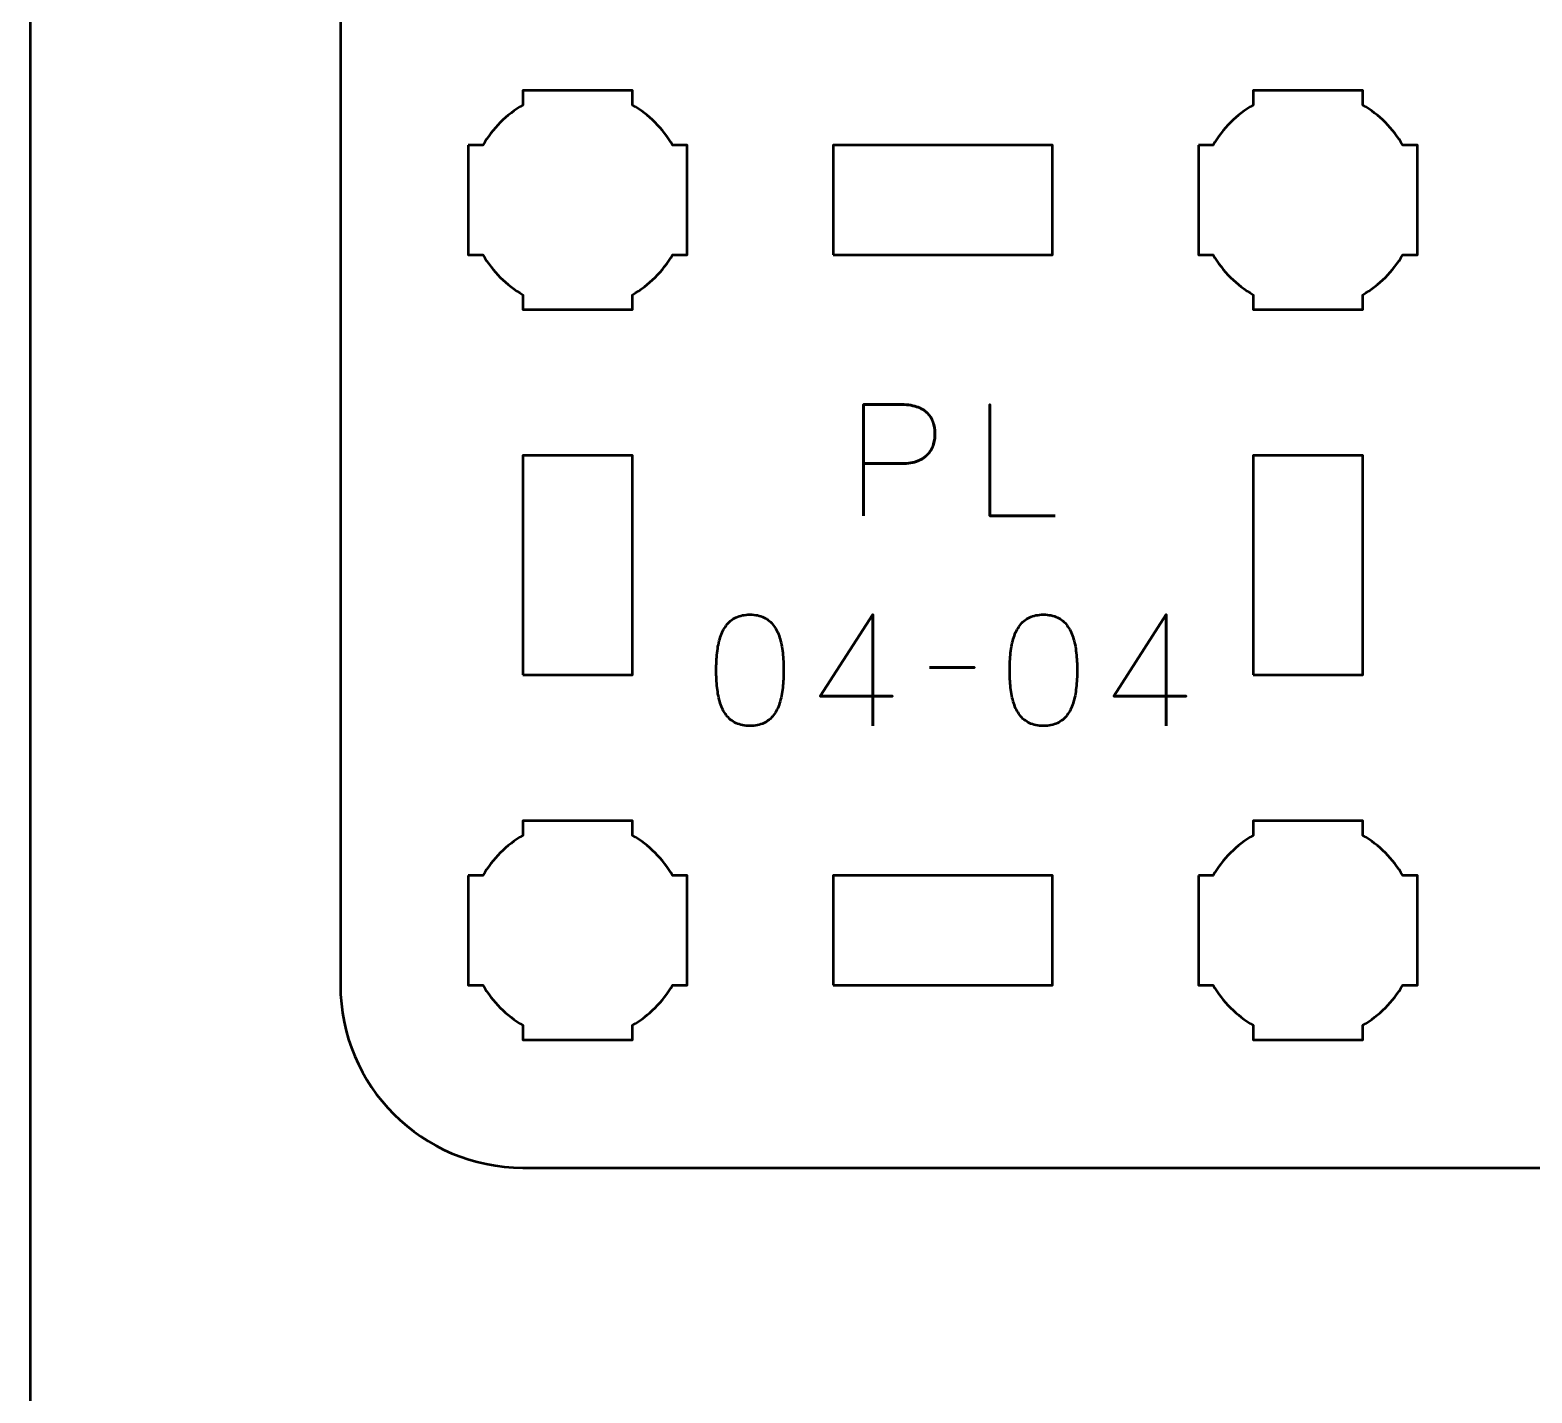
# Model space of a CAD drawing. Header units: centimetres. Extents: x -21 to 0, y -29.7 to 0.
# Drawn here: x -21 to -16.886, y -25.117 to -21.385 of the extents above; entities that cross this region are included whole.
import ezdxf

# ---------------------------------------------------------------- set-up
doc = ezdxf.new("R2010")
doc.units = ezdxf.units.CM
doc.header["$MEASUREMENT"] = 0
doc.layers.add('Layer 1', color=7, linetype='Continuous')

msp = doc.modelspace()

# ---------------------------------------------------------------- linework, layer by layer
at = {"layer": 'Layer 1', "lineweight": 53}
for points in [[(-18.8, -22), (-18.2, -22), (-18.2, -21.7), (-18.8, -21.7), (-18.8, -22)], [(-19.65, -23.15), (-19.35, -23.15), (-19.35, -22.55), (-19.65, -22.55), (-19.65, -23.15)], [(-17.65, -23.15), (-17.35, -23.15), (-17.35, -22.55), (-17.65, -22.55), (-17.65, -23.15)], [(-18.8, -24), (-18.2, -24), (-18.2, -23.7), (-18.8, -23.7), (-18.8, -24)]]:
    msp.add_lwpolyline(points, close=True, dxfattribs=at)
at = {"layer": 'Layer 1', "color": 1, "lineweight": 53}
msp.add_open_spline([(-21.00003, -29.19995), (-21.00003, -29.19995), (-21.00003, -5.89992), (-21.00003, -5.89992), (-21.00003, -5.89992), (-21.00003, -5.81709), (-20.93286, -5.74992), (-20.85003, -5.74992), (-20.85003, -5.74992), (-20.7672, -5.74992), (-20.70003, -5.68275), (-20.70003, -5.59992), (-20.70003, -5.59992), (-20.70003, -5.51709), (-20.7672, -5.44992), (-20.85003, -5.44992), (-20.85003, -5.44992), (-20.93286, -5.44992), (-21.00003, -5.38275), (-21.00003, -5.29992), (-21.00003, -5.29992), (-21.00003, -5.21709), (-20.93286, -5.14992), (-20.85003, -5.14992), (-20.85003, -5.14992), (-20.7672, -5.14992), (-20.70003, -5.08275), (-20.70003, -4.99992), (-20.70003, -4.99992), (-20.70003, -4.91709), (-20.7672, -4.84992), (-20.85003, -4.84992), (-20.85003, -4.84992), (-20.93286, -4.84992), (-21.00003, -4.78275), (-21.00003, -4.69992), (-21.00003, -4.69992), (-21.00003, -4.61709), (-20.93286, -4.54992), (-20.85003, -4.54992), (-20.85003, -4.54992), (-20.7672, -4.54992), (-20.70003, -4.48275), (-20.70003, -4.39992), (-20.70003, -4.39992), (-20.70003, -4.31709), (-20.7672, -4.24992), (-20.85003, -4.24992), (-20.85003, -4.24992), (-20.93286, -4.24992), (-21.00003, -4.18275), (-21.00003, -4.09992), (-21.00003, -4.09992), (-21.00003, -4.01709), (-20.93286, -3.94992), (-20.85003, -3.94992), (-20.85003, -3.94992), (-20.7672, -3.94992), (-20.70003, -3.88275), (-20.70003, -3.79992), (-20.70003, -3.79992), (-20.70003, -3.71709), (-20.7672, -3.64992), (-20.85003, -3.64992), (-20.85003, -3.64992), (-20.93286, -3.64992), (-21.00003, -3.58275), (-21.00003, -3.49992), (-21.00003, -3.49992), (-21.00003, -3.41709), (-20.93286, -3.34992), (-20.85003, -3.34992), (-20.85003, -3.34992), (-20.7672, -3.34992), (-20.70003, -3.28275), (-20.70003, -3.19992), (-20.70003, -3.19992), (-20.70003, -3.11709), (-20.7672, -3.04992), (-20.85003, -3.04992), (-20.85003, -3.04992), (-20.93286, -3.04992), (-21.00003, -2.98275), (-21.00003, -2.89992), (-21.00003, -2.89992), (-21.00003, -2.81709), (-20.93286, -2.74992), (-20.85003, -2.74992), (-20.85003, -2.74992), (-20.7672, -2.74992), (-20.70003, -2.68275), (-20.70003, -2.59992), (-20.70003, -2.59992), (-20.70003, -2.51709), (-20.7672, -2.44992), (-20.85003, -2.44992), (-20.85003, -2.44992), (-20.93286, -2.44992), (-21.00003, -2.38275), (-21.00003, -2.29992), (-21.00003, -2.29992), (-21.00003, -2.21709), (-20.93286, -2.14992), (-20.85003, -2.14992), (-20.85003, -2.14992), (-20.7672, -2.14992), (-20.70003, -2.08275), (-20.70003, -1.99992), (-20.70003, -1.99992), (-20.70003, -1.91709), (-20.7672, -1.84992), (-20.85003, -1.84992), (-20.85003, -1.84992), (-20.93286, -1.84992), (-21.00003, -1.78275), (-21.00003, -1.69992), (-21.00003, -1.69992), (-21.00003, -1.61709), (-20.93286, -1.54992), (-20.85003, -1.54992), (-20.85003, -1.54992), (-20.7672, -1.54992), (-20.70003, -1.48275), (-20.70003, -1.39992), (-20.70003, -1.39992), (-20.70003, -1.31709), (-20.7672, -1.24992), (-20.85003, -1.24992), (-20.85003, -1.24992), (-20.93286, -1.24992), (-21.00003, -1.18275), (-21.00003, -1.09992), (-21.00003, -1.09992), (-21.00003, -1.09992), (-21.00003, -0.49992), (-21.00003, -0.49992), (-21.00003, -0.49992), (-21.00003, -0.22295), (-20.77694, 0.00004), (-20.49994, 0.00004), (-20.49994, 0.00004), (-20.49994, 0.00004), (-0.50008, 0.00004), (-0.50008, 0.00004), (-0.50008, 0.00004), (-0.22294, 0.00004), (0.00002, -0.22295), (0.00002, -0.49992), (0.00002, -0.49992), (0.00002, -0.49992), (0.00002, -29.19995), (0.00002, -29.19995), (0.00002, -29.19995), (0.00002, -29.47695), (-0.22294, -29.70004), (-0.50008, -29.70004), (-0.50008, -29.70004), (-0.50008, -29.70004), (-20.49994, -29.70004), (-20.49994, -29.70004), (-20.49994, -29.70004), (-20.77694, -29.70004), (-21.00003, -29.47695), (-21.00003, -29.19995)], degree=3, knots=[0, 0, 0, 0, 0.0243902, 0.0243902, 0.0243902, 0.0243902, 0.0487805, 0.0487805, 0.0487805, 0.0487805, 0.0731707, 0.0731707, 0.0731707, 0.0731707, 0.097561, 0.097561, 0.097561, 0.097561, 0.1219512, 0.1219512, 0.1219512, 0.1219512, 0.1463415, 0.1463415, 0.1463415, 0.1463415, 0.1707317, 0.1707317, 0.1707317, 0.1707317, 0.195122, 0.195122, 0.195122, 0.195122, 0.2195122, 0.2195122, 0.2195122, 0.2195122, 0.2439024, 0.2439024, 0.2439024, 0.2439024, 0.2682927, 0.2682927, 0.2682927, 0.2682927, 0.2926829, 0.2926829, 0.2926829, 0.2926829, 0.3170732, 0.3170732, 0.3170732, 0.3170732, 0.3414634, 0.3414634, 0.3414634, 0.3414634, 0.3658537, 0.3658537, 0.3658537, 0.3658537, 0.3902439, 0.3902439, 0.3902439, 0.3902439, 0.4146341, 0.4146341, 0.4146341, 0.4146341, 0.4390244, 0.4390244, 0.4390244, 0.4390244, 0.4634146, 0.4634146, 0.4634146, 0.4634146, 0.4878049, 0.4878049, 0.4878049, 0.4878049, 0.5121951, 0.5121951, 0.5121951, 0.5121951, 0.5365854, 0.5365854, 0.5365854, 0.5365854, 0.5609756, 0.5609756, 0.5609756, 0.5609756, 0.5853659, 0.5853659, 0.5853659, 0.5853659, 0.6097561, 0.6097561, 0.6097561, 0.6097561, 0.6341463, 0.6341463, 0.6341463, 0.6341463, 0.6585366, 0.6585366, 0.6585366, 0.6585366, 0.6829268, 0.6829268, 0.6829268, 0.6829268, 0.7073171, 0.7073171, 0.7073171, 0.7073171, 0.7317073, 0.7317073, 0.7317073, 0.7317073, 0.7560976, 0.7560976, 0.7560976, 0.7560976, 0.7804878, 0.7804878, 0.7804878, 0.7804878, 0.804878, 0.804878, 0.804878, 0.804878, 0.8292683, 0.8292683, 0.8292683, 0.8292683, 0.8536585, 0.8536585, 0.8536585, 0.8536585, 0.8780488, 0.8780488, 0.8780488, 0.8780488, 0.902439, 0.902439, 0.902439, 0.902439, 0.9268293, 0.9268293, 0.9268293, 0.9268293, 0.9512195, 0.9512195, 0.9512195, 0.9512195, 0.9756098, 0.9756098, 0.9756098, 0.9756098, 1, 1, 1, 1], dxfattribs=at)
at = {"layer": 'Layer 1', "color": 3, "lineweight": 53}
msp.add_open_spline([(-20.15, -24), (-20.15, -24), (-20.15, -17.7), (-20.15, -17.7), (-20.15, -17.7), (-20.15, -17.42391), (-19.92609, -17.2), (-19.65, -17.2), (-19.65, -17.2), (-19.65, -17.2), (-13.35, -17.2), (-13.35, -17.2), (-13.35, -17.2), (-13.07391, -17.2), (-12.85, -17.42391), (-12.85, -17.7), (-12.85, -17.7), (-12.85, -17.7), (-12.85, -24), (-12.85, -24), (-12.85, -24), (-12.85, -24.27609), (-13.07391, -24.5), (-13.35, -24.5), (-13.35, -24.5), (-13.35, -24.5), (-19.65, -24.5), (-19.65, -24.5), (-19.65, -24.5), (-19.92609, -24.5), (-20.15, -24.27609), (-20.15, -24)], degree=3, knots=[0, 0, 0, 0, 0.125, 0.125, 0.125, 0.125, 0.25, 0.25, 0.25, 0.25, 0.375, 0.375, 0.375, 0.375, 0.5, 0.5, 0.5, 0.5, 0.625, 0.625, 0.625, 0.625, 0.75, 0.75, 0.75, 0.75, 0.875, 0.875, 0.875, 0.875, 1, 1, 1, 1], dxfattribs=at)
at = {"layer": 'Layer 1', "lineweight": 53}
for points in [[(-19.8, -21.7), (-19.8, -21.7), (-19.75985, -21.7), (-19.75985, -21.7), (-19.75985, -21.7), (-19.7335, -21.65447), (-19.69553, -21.6165), (-19.65, -21.59015), (-19.65, -21.59015), (-19.65, -21.59015), (-19.65, -21.55), (-19.65, -21.55), (-19.65, -21.55), (-19.65, -21.55), (-19.5, -21.55), (-19.5, -21.55), (-19.5, -21.55), (-19.5, -21.55), (-19.35, -21.55), (-19.35, -21.55), (-19.35, -21.55), (-19.35, -21.55), (-19.35, -21.59015), (-19.35, -21.59015), (-19.35, -21.59015), (-19.30447, -21.6165), (-19.2665, -21.65447), (-19.24015, -21.7), (-19.24015, -21.7), (-19.24015, -21.7), (-19.2, -21.7), (-19.2, -21.7), (-19.2, -21.7), (-19.2, -21.7), (-19.2, -21.85), (-19.2, -21.85), (-19.2, -21.85), (-19.2, -21.85), (-19.2, -22), (-19.2, -22), (-19.2, -22), (-19.2, -22), (-19.24015, -22), (-19.24015, -22), (-19.24015, -22), (-19.2665, -22.04553), (-19.30447, -22.0835), (-19.35, -22.10985), (-19.35, -22.10985), (-19.35, -22.10985), (-19.35, -22.15), (-19.35, -22.15), (-19.35, -22.15), (-19.35, -22.15), (-19.5, -22.15), (-19.5, -22.15), (-19.5, -22.15), (-19.5, -22.15), (-19.65, -22.15), (-19.65, -22.15), (-19.65, -22.15), (-19.65, -22.15), (-19.65, -22.10985), (-19.65, -22.10985), (-19.65, -22.10985), (-19.69553, -22.0835), (-19.7335, -22.04553), (-19.75985, -22), (-19.75985, -22), (-19.75985, -22), (-19.8, -22), (-19.8, -22), (-19.8, -22), (-19.8, -22), (-19.8, -21.85), (-19.8, -21.85), (-19.8, -21.85), (-19.8, -21.85), (-19.8, -21.7), (-19.8, -21.7)], [(-17.8, -21.7), (-17.8, -21.7), (-17.75985, -21.7), (-17.75985, -21.7), (-17.75985, -21.7), (-17.7335, -21.65447), (-17.69553, -21.6165), (-17.65, -21.59015), (-17.65, -21.59015), (-17.65, -21.59015), (-17.65, -21.55), (-17.65, -21.55), (-17.65, -21.55), (-17.65, -21.55), (-17.5, -21.55), (-17.5, -21.55), (-17.5, -21.55), (-17.5, -21.55), (-17.35, -21.55), (-17.35, -21.55), (-17.35, -21.55), (-17.35, -21.55), (-17.35, -21.59015), (-17.35, -21.59015), (-17.35, -21.59015), (-17.30447, -21.6165), (-17.2665, -21.65447), (-17.24015, -21.7), (-17.24015, -21.7), (-17.24015, -21.7), (-17.2, -21.7), (-17.2, -21.7), (-17.2, -21.7), (-17.2, -21.7), (-17.2, -21.85), (-17.2, -21.85), (-17.2, -21.85), (-17.2, -21.85), (-17.2, -22), (-17.2, -22), (-17.2, -22), (-17.2, -22), (-17.24015, -22), (-17.24015, -22), (-17.24015, -22), (-17.2665, -22.04553), (-17.30447, -22.0835), (-17.35, -22.10985), (-17.35, -22.10985), (-17.35, -22.10985), (-17.35, -22.15), (-17.35, -22.15), (-17.35, -22.15), (-17.35, -22.15), (-17.5, -22.15), (-17.5, -22.15), (-17.5, -22.15), (-17.5, -22.15), (-17.65, -22.15), (-17.65, -22.15), (-17.65, -22.15), (-17.65, -22.15), (-17.65, -22.10985), (-17.65, -22.10985), (-17.65, -22.10985), (-17.69553, -22.0835), (-17.7335, -22.04553), (-17.75985, -22), (-17.75985, -22), (-17.75985, -22), (-17.8, -22), (-17.8, -22), (-17.8, -22), (-17.8, -22), (-17.8, -21.85), (-17.8, -21.85), (-17.8, -21.85), (-17.8, -21.85), (-17.8, -21.7), (-17.8, -21.7)], [(-19.8, -23.7), (-19.8, -23.7), (-19.75985, -23.7), (-19.75985, -23.7), (-19.75985, -23.7), (-19.7335, -23.65447), (-19.69553, -23.6165), (-19.65, -23.59015), (-19.65, -23.59015), (-19.65, -23.59015), (-19.65, -23.55), (-19.65, -23.55), (-19.65, -23.55), (-19.65, -23.55), (-19.5, -23.55), (-19.5, -23.55), (-19.5, -23.55), (-19.5, -23.55), (-19.35, -23.55), (-19.35, -23.55), (-19.35, -23.55), (-19.35, -23.55), (-19.35, -23.59015), (-19.35, -23.59015), (-19.35, -23.59015), (-19.30447, -23.6165), (-19.2665, -23.65447), (-19.24015, -23.7), (-19.24015, -23.7), (-19.24015, -23.7), (-19.2, -23.7), (-19.2, -23.7), (-19.2, -23.7), (-19.2, -23.7), (-19.2, -23.85), (-19.2, -23.85), (-19.2, -23.85), (-19.2, -23.85), (-19.2, -24), (-19.2, -24), (-19.2, -24), (-19.2, -24), (-19.24015, -24), (-19.24015, -24), (-19.24015, -24), (-19.2665, -24.04553), (-19.30447, -24.0835), (-19.35, -24.10985), (-19.35, -24.10985), (-19.35, -24.10985), (-19.35, -24.15), (-19.35, -24.15), (-19.35, -24.15), (-19.35, -24.15), (-19.5, -24.15), (-19.5, -24.15), (-19.5, -24.15), (-19.5, -24.15), (-19.65, -24.15), (-19.65, -24.15), (-19.65, -24.15), (-19.65, -24.15), (-19.65, -24.10985), (-19.65, -24.10985), (-19.65, -24.10985), (-19.69553, -24.0835), (-19.7335, -24.04553), (-19.75985, -24), (-19.75985, -24), (-19.75985, -24), (-19.8, -24), (-19.8, -24), (-19.8, -24), (-19.8, -24), (-19.8, -23.85), (-19.8, -23.85), (-19.8, -23.85), (-19.8, -23.85), (-19.8, -23.7), (-19.8, -23.7)], [(-17.8, -23.7), (-17.8, -23.7), (-17.75985, -23.7), (-17.75985, -23.7), (-17.75985, -23.7), (-17.7335, -23.65447), (-17.69553, -23.6165), (-17.65, -23.59015), (-17.65, -23.59015), (-17.65, -23.59015), (-17.65, -23.55), (-17.65, -23.55), (-17.65, -23.55), (-17.65, -23.55), (-17.5, -23.55), (-17.5, -23.55), (-17.5, -23.55), (-17.5, -23.55), (-17.35, -23.55), (-17.35, -23.55), (-17.35, -23.55), (-17.35, -23.55), (-17.35, -23.59015), (-17.35, -23.59015), (-17.35, -23.59015), (-17.30447, -23.6165), (-17.2665, -23.65447), (-17.24015, -23.7), (-17.24015, -23.7), (-17.24015, -23.7), (-17.2, -23.7), (-17.2, -23.7), (-17.2, -23.7), (-17.2, -23.7), (-17.2, -23.85), (-17.2, -23.85), (-17.2, -23.85), (-17.2, -23.85), (-17.2, -24), (-17.2, -24), (-17.2, -24), (-17.2, -24), (-17.24015, -24), (-17.24015, -24), (-17.24015, -24), (-17.2665, -24.04553), (-17.30447, -24.0835), (-17.35, -24.10985), (-17.35, -24.10985), (-17.35, -24.10985), (-17.35, -24.15), (-17.35, -24.15), (-17.35, -24.15), (-17.35, -24.15), (-17.5, -24.15), (-17.5, -24.15), (-17.5, -24.15), (-17.5, -24.15), (-17.65, -24.15), (-17.65, -24.15), (-17.65, -24.15), (-17.65, -24.15), (-17.65, -24.10985), (-17.65, -24.10985), (-17.65, -24.10985), (-17.69553, -24.0835), (-17.7335, -24.04553), (-17.75985, -24), (-17.75985, -24), (-17.75985, -24), (-17.8, -24), (-17.8, -24), (-17.8, -24), (-17.8, -24), (-17.8, -23.85), (-17.8, -23.85), (-17.8, -23.85), (-17.8, -23.85), (-17.8, -23.7), (-17.8, -23.7)]]:
    msp.add_open_spline(points, degree=3, knots=[0, 0, 0, 0, 0.05, 0.05, 0.05, 0.05, 0.1, 0.1, 0.1, 0.1, 0.15, 0.15, 0.15, 0.15, 0.2, 0.2, 0.2, 0.2, 0.25, 0.25, 0.25, 0.25, 0.3, 0.3, 0.3, 0.3, 0.35, 0.35, 0.35, 0.35, 0.4, 0.4, 0.4, 0.4, 0.45, 0.45, 0.45, 0.45, 0.5, 0.5, 0.5, 0.5, 0.55, 0.55, 0.55, 0.55, 0.6, 0.6, 0.6, 0.6, 0.65, 0.65, 0.65, 0.65, 0.7, 0.7, 0.7, 0.7, 0.75, 0.75, 0.75, 0.75, 0.8, 0.8, 0.8, 0.8, 0.85, 0.85, 0.85, 0.85, 0.9, 0.9, 0.9, 0.9, 0.95, 0.95, 0.95, 0.95, 1, 1, 1, 1], dxfattribs=at)
at = {"layer": 'Layer 1', "color": 5, "lineweight": 53}
for points, knots in [([(-18.71716, -22.71494), (-18.71716, -22.71494), (-18.71716, -22.40972), (-18.71716, -22.40972), (-18.71716, -22.40972), (-18.71716, -22.40972), (-18.61979, -22.40972), (-18.61979, -22.40972), (-18.61979, -22.40972), (-18.60032, -22.40979), (-18.58431, -22.41198), (-18.57168, -22.41621), (-18.57168, -22.41621), (-18.55912, -22.42037), (-18.54924, -22.42616), (-18.54211, -22.4335), (-18.54211, -22.4335), (-18.53499, -22.44076), (-18.52991, -22.44909), (-18.5268, -22.45847), (-18.5268, -22.45847), (-18.52377, -22.46786), (-18.52201, -22.47766), (-18.52158, -22.48804), (-18.52158, -22.48804), (-18.52109, -22.49841), (-18.52229, -22.50857), (-18.52511, -22.51844), (-18.52511, -22.51844), (-18.528, -22.52832), (-18.53287, -22.53728), (-18.53986, -22.54533), (-18.53986, -22.54533), (-18.54677, -22.55337), (-18.55615, -22.55979), (-18.56794, -22.56452), (-18.56794, -22.56452), (-18.57972, -22.56931), (-18.59432, -22.57171), (-18.61175, -22.57185), (-18.61175, -22.57185), (-18.61175, -22.57185), (-18.71716, -22.57185), (-18.71716, -22.57185), (-18.71716, -22.57185), (-18.71716, -22.57185), (-18.61175, -22.57185), (-18.61175, -22.57185), (-18.61175, -22.57185), (-18.59468, -22.57171), (-18.58021, -22.56931), (-18.5685, -22.56452), (-18.5685, -22.56452), (-18.55672, -22.55979), (-18.54733, -22.55337), (-18.54028, -22.54533), (-18.54028, -22.54533), (-18.53329, -22.53728), (-18.52828, -22.52832), (-18.52532, -22.51844), (-18.52532, -22.51844), (-18.52236, -22.50857), (-18.52109, -22.49841), (-18.52158, -22.48804), (-18.52158, -22.48804), (-18.52201, -22.47766), (-18.52377, -22.46786), (-18.52694, -22.45847), (-18.52694, -22.45847), (-18.53005, -22.44909), (-18.53527, -22.44076), (-18.5424, -22.4335), (-18.5424, -22.4335), (-18.54959, -22.42616), (-18.55947, -22.42037), (-18.57203, -22.41621), (-18.57203, -22.41621), (-18.58466, -22.41198), (-18.60053, -22.40979), (-18.61979, -22.40972), (-18.61979, -22.40972), (-18.61979, -22.40972), (-18.71716, -22.40972), (-18.71716, -22.40972), (-18.71716, -22.40972), (-18.71716, -22.40972), (-18.71716, -22.71494), (-18.71716, -22.71494)], [0, 0, 0, 0, 0.0454545, 0.0454545, 0.0454545, 0.0454545, 0.0909091, 0.0909091, 0.0909091, 0.0909091, 0.1363636, 0.1363636, 0.1363636, 0.1363636, 0.1818182, 0.1818182, 0.1818182, 0.1818182, 0.2272727, 0.2272727, 0.2272727, 0.2272727, 0.2727273, 0.2727273, 0.2727273, 0.2727273, 0.3181818, 0.3181818, 0.3181818, 0.3181818, 0.3636364, 0.3636364, 0.3636364, 0.3636364, 0.4090909, 0.4090909, 0.4090909, 0.4090909, 0.4545455, 0.4545455, 0.4545455, 0.4545455, 0.5, 0.5, 0.5, 0.5, 0.5454545, 0.5454545, 0.5454545, 0.5454545, 0.5909091, 0.5909091, 0.5909091, 0.5909091, 0.6363636, 0.6363636, 0.6363636, 0.6363636, 0.6818182, 0.6818182, 0.6818182, 0.6818182, 0.7272727, 0.7272727, 0.7272727, 0.7272727, 0.7727273, 0.7727273, 0.7727273, 0.7727273, 0.8181818, 0.8181818, 0.8181818, 0.8181818, 0.8636364, 0.8636364, 0.8636364, 0.8636364, 0.9090909, 0.9090909, 0.9090909, 0.9090909, 0.9545455, 0.9545455, 0.9545455, 0.9545455, 1, 1, 1, 1]), ([(-18.19266, -22.71494), (-18.19266, -22.71494), (-18.37088, -22.71494), (-18.37088, -22.71494), (-18.37088, -22.71494), (-18.37088, -22.71494), (-18.37088, -22.40972), (-18.37088, -22.40972), (-18.37088, -22.40972), (-18.37088, -22.40972), (-18.37088, -22.71494), (-18.37088, -22.71494), (-18.37088, -22.71494), (-18.37088, -22.71494), (-18.19266, -22.71494), (-18.19266, -22.71494)], [0, 0, 0, 0, 0.25, 0.25, 0.25, 0.25, 0.5, 0.5, 0.5, 0.5, 0.75, 0.75, 0.75, 0.75, 1, 1, 1, 1]), ([(-19.02831, -23.29025), (-19.0135, -23.29018), (-19.00073, -23.28757), (-18.99007, -23.28249), (-18.99007, -23.28249), (-18.97949, -23.27741), (-18.97067, -23.27014), (-18.96362, -23.2609), (-18.96362, -23.2609), (-18.95663, -23.25159), (-18.95113, -23.24058), (-18.94704, -23.22788), (-18.94704, -23.22788), (-18.94301, -23.21518), (-18.94012, -23.20128), (-18.9385, -23.18604), (-18.9385, -23.18604), (-18.9368, -23.1708), (-18.93596, -23.15478), (-18.93603, -23.13785), (-18.93603, -23.13785), (-18.93596, -23.12099), (-18.9368, -23.10497), (-18.9385, -23.0898), (-18.9385, -23.0898), (-18.94012, -23.07463), (-18.94301, -23.06066), (-18.94704, -23.04796), (-18.94704, -23.04796), (-18.95113, -23.03533), (-18.95663, -23.02433), (-18.96362, -23.01494), (-18.96362, -23.01494), (-18.97067, -23.00563), (-18.97949, -22.99836), (-18.99007, -22.99328), (-18.99007, -22.99328), (-19.00073, -22.98813), (-19.0135, -22.98552), (-19.02831, -22.98545), (-19.02831, -22.98545), (-19.04313, -22.98552), (-19.0559, -22.98813), (-19.06656, -22.99328), (-19.06656, -22.99328), (-19.07714, -22.99836), (-19.08596, -23.00563), (-19.09301, -23.01494), (-19.09301, -23.01494), (-19.1, -23.02433), (-19.1055, -23.03533), (-19.10959, -23.04796), (-19.10959, -23.04796), (-19.11362, -23.06066), (-19.11651, -23.07463), (-19.11813, -23.0898), (-19.11813, -23.0898), (-19.11982, -23.10497), (-19.12067, -23.12099), (-19.1206, -23.13785), (-19.1206, -23.13785), (-19.12067, -23.15478), (-19.11982, -23.1708), (-19.11813, -23.18604), (-19.11813, -23.18604), (-19.11651, -23.20128), (-19.11362, -23.21518), (-19.10959, -23.22788), (-19.10959, -23.22788), (-19.1055, -23.24058), (-19.1, -23.25159), (-19.09301, -23.2609), (-19.09301, -23.2609), (-19.08596, -23.27014), (-19.07714, -23.27741), (-19.06656, -23.28249), (-19.06656, -23.28249), (-19.0559, -23.28757), (-19.04313, -23.29018), (-19.02831, -23.29025)], [0, 0, 0, 0, 0.05, 0.05, 0.05, 0.05, 0.1, 0.1, 0.1, 0.1, 0.15, 0.15, 0.15, 0.15, 0.2, 0.2, 0.2, 0.2, 0.25, 0.25, 0.25, 0.25, 0.3, 0.3, 0.3, 0.3, 0.35, 0.35, 0.35, 0.35, 0.4, 0.4, 0.4, 0.4, 0.45, 0.45, 0.45, 0.45, 0.5, 0.5, 0.5, 0.5, 0.55, 0.55, 0.55, 0.55, 0.6, 0.6, 0.6, 0.6, 0.65, 0.65, 0.65, 0.65, 0.7, 0.7, 0.7, 0.7, 0.75, 0.75, 0.75, 0.75, 0.8, 0.8, 0.8, 0.8, 0.85, 0.85, 0.85, 0.85, 0.9, 0.9, 0.9, 0.9, 0.95, 0.95, 0.95, 0.95, 1, 1, 1, 1]), ([(-19.02831, -23.29025), (-19.0135, -23.29018), (-19.00073, -23.28757), (-18.99007, -23.28249), (-18.99007, -23.28249), (-18.97949, -23.27741), (-18.97067, -23.27014), (-18.96362, -23.2609), (-18.96362, -23.2609), (-18.95663, -23.25159), (-18.95113, -23.24058), (-18.94704, -23.22788), (-18.94704, -23.22788), (-18.94301, -23.21518), (-18.94012, -23.20128), (-18.9385, -23.18604), (-18.9385, -23.18604), (-18.9368, -23.1708), (-18.93596, -23.15478), (-18.93603, -23.13785), (-18.93603, -23.13785), (-18.93596, -23.12099), (-18.9368, -23.10497), (-18.9385, -23.0898), (-18.9385, -23.0898), (-18.94012, -23.07463), (-18.94301, -23.06066), (-18.94704, -23.04796), (-18.94704, -23.04796), (-18.95113, -23.03533), (-18.95663, -23.02433), (-18.96362, -23.01494), (-18.96362, -23.01494), (-18.97067, -23.00563), (-18.97949, -22.99836), (-18.99007, -22.99328), (-18.99007, -22.99328), (-19.00073, -22.98813), (-19.0135, -22.98552), (-19.02831, -22.98545), (-19.02831, -22.98545), (-19.04313, -22.98552), (-19.0559, -22.98813), (-19.06656, -22.99328), (-19.06656, -22.99328), (-19.07714, -22.99836), (-19.08596, -23.00563), (-19.09301, -23.01494), (-19.09301, -23.01494), (-19.1, -23.02433), (-19.1055, -23.03533), (-19.10959, -23.04796), (-19.10959, -23.04796), (-19.11362, -23.06066), (-19.11651, -23.07463), (-19.11813, -23.0898), (-19.11813, -23.0898), (-19.11982, -23.10497), (-19.12067, -23.12099), (-19.1206, -23.13785), (-19.1206, -23.13785), (-19.12067, -23.15478), (-19.11982, -23.1708), (-19.11813, -23.18604), (-19.11813, -23.18604), (-19.11651, -23.20128), (-19.11362, -23.21518), (-19.10959, -23.22788), (-19.10959, -23.22788), (-19.1055, -23.24058), (-19.1, -23.25159), (-19.09301, -23.2609), (-19.09301, -23.2609), (-19.08596, -23.27014), (-19.07714, -23.27741), (-19.06656, -23.28249), (-19.06656, -23.28249), (-19.0559, -23.28757), (-19.04313, -23.29018), (-19.02831, -23.29025)], [0, 0, 0, 0, 0.05, 0.05, 0.05, 0.05, 0.1, 0.1, 0.1, 0.1, 0.15, 0.15, 0.15, 0.15, 0.2, 0.2, 0.2, 0.2, 0.25, 0.25, 0.25, 0.25, 0.3, 0.3, 0.3, 0.3, 0.35, 0.35, 0.35, 0.35, 0.4, 0.4, 0.4, 0.4, 0.45, 0.45, 0.45, 0.45, 0.5, 0.5, 0.5, 0.5, 0.55, 0.55, 0.55, 0.55, 0.6, 0.6, 0.6, 0.6, 0.65, 0.65, 0.65, 0.65, 0.7, 0.7, 0.7, 0.7, 0.75, 0.75, 0.75, 0.75, 0.8, 0.8, 0.8, 0.8, 0.85, 0.85, 0.85, 0.85, 0.9, 0.9, 0.9, 0.9, 0.95, 0.95, 0.95, 0.95, 1, 1, 1, 1]), ([(-18.69177, -23.29025), (-18.69177, -23.29025), (-18.69177, -22.98503), (-18.69177, -22.98503), (-18.69177, -22.98503), (-18.69177, -22.98503), (-18.8357, -23.20897), (-18.8357, -23.20897), (-18.8357, -23.20897), (-18.8357, -23.20897), (-18.63758, -23.20897), (-18.63758, -23.20897), (-18.63758, -23.20897), (-18.63758, -23.20897), (-18.8357, -23.20897), (-18.8357, -23.20897), (-18.8357, -23.20897), (-18.8357, -23.20897), (-18.69177, -22.98503), (-18.69177, -22.98503), (-18.69177, -22.98503), (-18.69177, -22.98503), (-18.69177, -23.29025), (-18.69177, -23.29025)], [0, 0, 0, 0, 0.1666667, 0.1666667, 0.1666667, 0.1666667, 0.3333333, 0.3333333, 0.3333333, 0.3333333, 0.5, 0.5, 0.5, 0.5, 0.6666667, 0.6666667, 0.6666667, 0.6666667, 0.8333333, 0.8333333, 0.8333333, 0.8333333, 1, 1, 1, 1]), ([(-18.22441, -23.29025), (-18.2096, -23.29018), (-18.19683, -23.28757), (-18.18617, -23.28249), (-18.18617, -23.28249), (-18.17559, -23.27741), (-18.16677, -23.27014), (-18.15972, -23.2609), (-18.15972, -23.2609), (-18.15273, -23.25159), (-18.14723, -23.24058), (-18.14314, -23.22788), (-18.14314, -23.22788), (-18.13911, -23.21518), (-18.13622, -23.20128), (-18.1346, -23.18604), (-18.1346, -23.18604), (-18.1329, -23.1708), (-18.13206, -23.15478), (-18.13213, -23.13785), (-18.13213, -23.13785), (-18.13206, -23.12099), (-18.1329, -23.10497), (-18.1346, -23.0898), (-18.1346, -23.0898), (-18.13622, -23.07463), (-18.13911, -23.06066), (-18.14314, -23.04796), (-18.14314, -23.04796), (-18.14723, -23.03533), (-18.15273, -23.02433), (-18.15972, -23.01494), (-18.15972, -23.01494), (-18.16677, -23.00563), (-18.17559, -22.99836), (-18.18617, -22.99328), (-18.18617, -22.99328), (-18.19683, -22.98813), (-18.2096, -22.98552), (-18.22441, -22.98545), (-18.22441, -22.98545), (-18.23923, -22.98552), (-18.252, -22.98813), (-18.26266, -22.99328), (-18.26266, -22.99328), (-18.27324, -22.99836), (-18.28206, -23.00563), (-18.28911, -23.01494), (-18.28911, -23.01494), (-18.2961, -23.02433), (-18.3016, -23.03533), (-18.30569, -23.04796), (-18.30569, -23.04796), (-18.30972, -23.06066), (-18.31261, -23.07463), (-18.31423, -23.0898), (-18.31423, -23.0898), (-18.31592, -23.10497), (-18.31677, -23.12099), (-18.3167, -23.13785), (-18.3167, -23.13785), (-18.31677, -23.15478), (-18.31592, -23.1708), (-18.31423, -23.18604), (-18.31423, -23.18604), (-18.31261, -23.20128), (-18.30972, -23.21518), (-18.30569, -23.22788), (-18.30569, -23.22788), (-18.3016, -23.24058), (-18.2961, -23.25159), (-18.28911, -23.2609), (-18.28911, -23.2609), (-18.28206, -23.27014), (-18.27324, -23.27741), (-18.26266, -23.28249), (-18.26266, -23.28249), (-18.252, -23.28757), (-18.23923, -23.29018), (-18.22441, -23.29025)], [0, 0, 0, 0, 0.05, 0.05, 0.05, 0.05, 0.1, 0.1, 0.1, 0.1, 0.15, 0.15, 0.15, 0.15, 0.2, 0.2, 0.2, 0.2, 0.25, 0.25, 0.25, 0.25, 0.3, 0.3, 0.3, 0.3, 0.35, 0.35, 0.35, 0.35, 0.4, 0.4, 0.4, 0.4, 0.45, 0.45, 0.45, 0.45, 0.5, 0.5, 0.5, 0.5, 0.55, 0.55, 0.55, 0.55, 0.6, 0.6, 0.6, 0.6, 0.65, 0.65, 0.65, 0.65, 0.7, 0.7, 0.7, 0.7, 0.75, 0.75, 0.75, 0.75, 0.8, 0.8, 0.8, 0.8, 0.85, 0.85, 0.85, 0.85, 0.9, 0.9, 0.9, 0.9, 0.95, 0.95, 0.95, 0.95, 1, 1, 1, 1]), ([(-18.22441, -23.29025), (-18.2096, -23.29018), (-18.19683, -23.28757), (-18.18617, -23.28249), (-18.18617, -23.28249), (-18.17559, -23.27741), (-18.16677, -23.27014), (-18.15972, -23.2609), (-18.15972, -23.2609), (-18.15273, -23.25159), (-18.14723, -23.24058), (-18.14314, -23.22788), (-18.14314, -23.22788), (-18.13911, -23.21518), (-18.13622, -23.20128), (-18.1346, -23.18604), (-18.1346, -23.18604), (-18.1329, -23.1708), (-18.13206, -23.15478), (-18.13213, -23.13785), (-18.13213, -23.13785), (-18.13206, -23.12099), (-18.1329, -23.10497), (-18.1346, -23.0898), (-18.1346, -23.0898), (-18.13622, -23.07463), (-18.13911, -23.06066), (-18.14314, -23.04796), (-18.14314, -23.04796), (-18.14723, -23.03533), (-18.15273, -23.02433), (-18.15972, -23.01494), (-18.15972, -23.01494), (-18.16677, -23.00563), (-18.17559, -22.99836), (-18.18617, -22.99328), (-18.18617, -22.99328), (-18.19683, -22.98813), (-18.2096, -22.98552), (-18.22441, -22.98545), (-18.22441, -22.98545), (-18.23923, -22.98552), (-18.252, -22.98813), (-18.26266, -22.99328), (-18.26266, -22.99328), (-18.27324, -22.99836), (-18.28206, -23.00563), (-18.28911, -23.01494), (-18.28911, -23.01494), (-18.2961, -23.02433), (-18.3016, -23.03533), (-18.30569, -23.04796), (-18.30569, -23.04796), (-18.30972, -23.06066), (-18.31261, -23.07463), (-18.31423, -23.0898), (-18.31423, -23.0898), (-18.31592, -23.10497), (-18.31677, -23.12099), (-18.3167, -23.13785), (-18.3167, -23.13785), (-18.31677, -23.15478), (-18.31592, -23.1708), (-18.31423, -23.18604), (-18.31423, -23.18604), (-18.31261, -23.20128), (-18.30972, -23.21518), (-18.30569, -23.22788), (-18.30569, -23.22788), (-18.3016, -23.24058), (-18.2961, -23.25159), (-18.28911, -23.2609), (-18.28911, -23.2609), (-18.28206, -23.27014), (-18.27324, -23.27741), (-18.26266, -23.28249), (-18.26266, -23.28249), (-18.252, -23.28757), (-18.23923, -23.29018), (-18.22441, -23.29025)], [0, 0, 0, 0, 0.05, 0.05, 0.05, 0.05, 0.1, 0.1, 0.1, 0.1, 0.15, 0.15, 0.15, 0.15, 0.2, 0.2, 0.2, 0.2, 0.25, 0.25, 0.25, 0.25, 0.3, 0.3, 0.3, 0.3, 0.35, 0.35, 0.35, 0.35, 0.4, 0.4, 0.4, 0.4, 0.45, 0.45, 0.45, 0.45, 0.5, 0.5, 0.5, 0.5, 0.55, 0.55, 0.55, 0.55, 0.6, 0.6, 0.6, 0.6, 0.65, 0.65, 0.65, 0.65, 0.7, 0.7, 0.7, 0.7, 0.75, 0.75, 0.75, 0.75, 0.8, 0.8, 0.8, 0.8, 0.85, 0.85, 0.85, 0.85, 0.9, 0.9, 0.9, 0.9, 0.95, 0.95, 0.95, 0.95, 1, 1, 1, 1]), ([(-17.88787, -23.29025), (-17.88787, -23.29025), (-17.88787, -22.98503), (-17.88787, -22.98503), (-17.88787, -22.98503), (-17.88787, -22.98503), (-18.0318, -23.20897), (-18.0318, -23.20897), (-18.0318, -23.20897), (-18.0318, -23.20897), (-17.83368, -23.20897), (-17.83368, -23.20897), (-17.83368, -23.20897), (-17.83368, -23.20897), (-18.0318, -23.20897), (-18.0318, -23.20897), (-18.0318, -23.20897), (-18.0318, -23.20897), (-17.88787, -22.98503), (-17.88787, -22.98503), (-17.88787, -22.98503), (-17.88787, -22.98503), (-17.88787, -23.29025), (-17.88787, -23.29025)], [0, 0, 0, 0, 0.1666667, 0.1666667, 0.1666667, 0.1666667, 0.3333333, 0.3333333, 0.3333333, 0.3333333, 0.5, 0.5, 0.5, 0.5, 0.6666667, 0.6666667, 0.6666667, 0.6666667, 0.8333333, 0.8333333, 0.8333333, 0.8333333, 1, 1, 1, 1]), ([(-18.53683, -23.13065), (-18.53683, -23.13065), (-18.41364, -23.13065), (-18.41364, -23.13065), (-18.41364, -23.13065), (-18.41364, -23.13065), (-18.53683, -23.13065), (-18.53683, -23.13065)], [0, 0, 0, 0, 0.5, 0.5, 0.5, 0.5, 1, 1, 1, 1])]:
    msp.add_open_spline(points, degree=3, knots=knots, dxfattribs=at)

doc.saveas('drawing.dxf')
